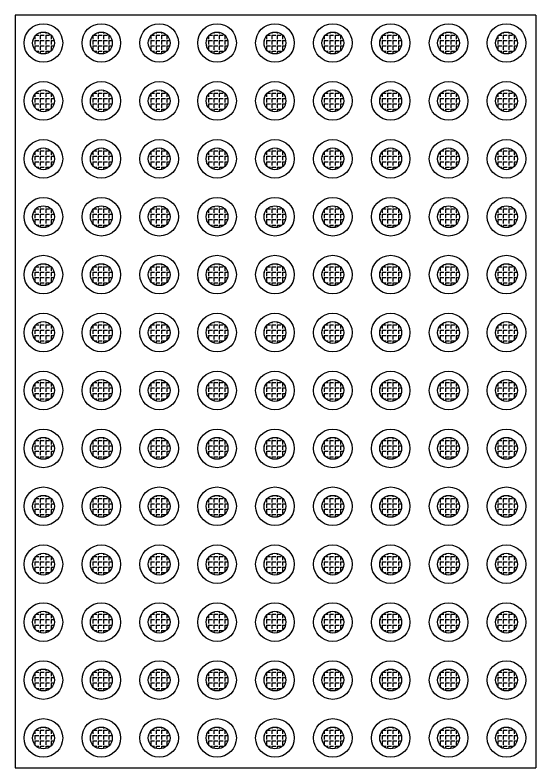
# Model space of a CAD drawing. Header units: inches. Extents: x -116118 to 73671, y 138219 to 302509.
# Drawn here: x -12430 to -11553, y 223993 to 225261 of the extents above; entities that cross this region are included whole.
import ezdxf

# ---------------------------------------------------------------- set-up
doc = ezdxf.new("R2010")
doc.units = ezdxf.units.IN
doc.header["$MEASUREMENT"] = 0
doc.linetypes.add('CONTINU', pattern=[0])
doc.layers.get('0').update_dxf_attribs({"color": 250})

# ---------------------------------------------------------------- blocks, each defined once
blk = doc.blocks.new('TABLE900x600')
h = blk.add_hatch()
h.set_pattern_fill('ANGLE', color=254, style=0)
h.set_pattern_definition([(0, (1841.5664, 298.116), (0, 6.985), [5.08, -1.905]), (90, (1841.5664, 298.116), (-6.985, 4e-16), [5.08, -1.905])])
h.paths.add_polyline_path([(1267.55, 803.7, 1), (1295.88, 803.7, 1)])
h = blk.add_hatch()
h.set_pattern_fill('ANGLE', color=254, style=0)
h.set_pattern_definition([(0, (1916.5664, 298.116), (0, 6.985), [5.08, -1.905]), (90, (1916.5664, 298.116), (-6.985, 4e-16), [5.08, -1.905])])
h.paths.add_polyline_path([(1342.55, 803.7, 1), (1370.88, 803.7, 1)])
h = blk.add_hatch()
h.set_pattern_fill('ANGLE', color=254, style=0)
h.set_pattern_definition([(0, (1991.5664, 298.116), (0, 6.985), [5.08, -1.905]), (90, (1991.5664, 298.116), (-6.985, 4e-16), [5.08, -1.905])])
h.paths.add_polyline_path([(1417.55, 803.7, 1), (1445.88, 803.7, 1)])
h = blk.add_hatch()
h.set_pattern_fill('ANGLE', color=254, style=0)
h.set_pattern_definition([(0, (2066.5664, 298.116), (0, 6.985), [5.08, -1.905]), (90, (2066.5664, 298.116), (-6.985, 4e-16), [5.08, -1.905])])
h.paths.add_polyline_path([(1492.55, 803.7, 1), (1520.88, 803.7, 1)])
h = blk.add_hatch()
h.set_pattern_fill('ANGLE', color=254, style=0)
h.set_pattern_definition([(0, (2141.5664, 298.116), (0, 6.985), [5.08, -1.905]), (90, (2141.5664, 298.116), (-6.985, 4e-16), [5.08, -1.905])])
h.paths.add_polyline_path([(1567.55, 803.7, 1), (1595.88, 803.7, 1)])
h = blk.add_hatch()
h.set_pattern_fill('ANGLE', color=254, style=0)
h.set_pattern_definition([(0, (2216.5664, 298.116), (0, 6.985), [5.08, -1.905]), (90, (2216.5664, 298.116), (-6.985, 4e-16), [5.08, -1.905])])
h.paths.add_polyline_path([(1642.55, 803.7, 1), (1670.88, 803.7, 1)])
h = blk.add_hatch()
h.set_pattern_fill('ANGLE', color=254, style=0)
h.set_pattern_definition([(0, (2291.5664, 298.116), (0, 6.985), [5.08, -1.905]), (90, (2291.5664, 298.116), (-6.985, 4e-16), [5.08, -1.905])])
h.paths.add_polyline_path([(1717.55, 803.7, 1), (1745.88, 803.7, 1)])
h = blk.add_hatch()
h.set_pattern_fill('ANGLE', color=254, style=0)
h.set_pattern_definition([(0, (2366.5664, 298.116), (0, 6.985), [5.08, -1.905]), (90, (2366.5664, 298.116), (-6.985, 4e-16), [5.08, -1.905])])
h.paths.add_polyline_path([(1792.55, 803.7, 1), (1820.88, 803.7, 1)])
h = blk.add_hatch()
h.set_pattern_fill('ANGLE', color=254, style=0)
h.set_pattern_definition([(0, (2441.5664, 298.116), (0, 6.985), [5.08, -1.905]), (90, (2441.5664, 298.116), (-6.985, 4e-16), [5.08, -1.905])])
h.paths.add_polyline_path([(1867.55, 803.7, 1), (1895.88, 803.7, 1)])
h = blk.add_hatch()
h.set_pattern_fill('ANGLE', color=254, style=0)
h.set_pattern_definition([(0, (2516.5664, 298.116), (0, 6.985), [5.08, -1.905]), (90, (2516.5664, 298.116), (-6.985, 4e-16), [5.08, -1.905])])
h.paths.add_polyline_path([(1942.55, 803.7, 1), (1970.88, 803.7, 1)])
h = blk.add_hatch()
h.set_pattern_fill('ANGLE', color=254, style=0)
h.set_pattern_definition([(0, (2591.5664, 298.116), (0, 6.985), [5.08, -1.905]), (90, (2591.5664, 298.116), (-6.985, 4e-16), [5.08, -1.905])])
h.paths.add_polyline_path([(2017.55, 803.7, 1), (2045.88, 803.7, 1)])
h = blk.add_hatch()
h.set_pattern_fill('ANGLE', color=254, style=0)
h.set_pattern_definition([(0, (2666.5664, 298.116), (0, 6.985), [5.08, -1.905]), (90, (2666.5664, 298.116), (-6.985, 4e-16), [5.08, -1.905])])
h.paths.add_polyline_path([(2092.55, 803.7, 1), (2120.88, 803.7, 1)])
h = blk.add_hatch()
h.set_pattern_fill('ANGLE', color=254, style=0)
h.set_pattern_definition([(0, (2741.5664, 298.116), (0, 6.985), [5.08, -1.905]), (90, (2741.5664, 298.116), (-6.985, 4e-16), [5.08, -1.905])])
h.paths.add_polyline_path([(2167.55, 803.7, 1), (2195.88, 803.7, 1)])
h = blk.add_hatch()
h.set_pattern_fill('ANGLE', color=254, style=0)
h.set_pattern_definition([(0, (1841.5664, 223.116), (0, 6.985), [5.08, -1.905]), (90, (1841.5664, 223.116), (-6.985, 4e-16), [5.08, -1.905])])
h.paths.add_polyline_path([(1267.55, 728.7, 1), (1295.88, 728.7, 1)])
h = blk.add_hatch()
h.set_pattern_fill('ANGLE', color=254, style=0)
h.set_pattern_definition([(0, (1916.5664, 223.116), (0, 6.985), [5.08, -1.905]), (90, (1916.5664, 223.116), (-6.985, 4e-16), [5.08, -1.905])])
h.paths.add_polyline_path([(1342.55, 728.7, 1), (1370.88, 728.7, 1)])
h = blk.add_hatch()
h.set_pattern_fill('ANGLE', color=254, style=0)
h.set_pattern_definition([(0, (1991.5664, 223.116), (0, 6.985), [5.08, -1.905]), (90, (1991.5664, 223.116), (-6.985, 4e-16), [5.08, -1.905])])
h.paths.add_polyline_path([(1417.55, 728.7, 1), (1445.88, 728.7, 1)])
h = blk.add_hatch()
h.set_pattern_fill('ANGLE', color=254, style=0)
h.set_pattern_definition([(0, (2066.5664, 223.116), (0, 6.985), [5.08, -1.905]), (90, (2066.5664, 223.116), (-6.985, 4e-16), [5.08, -1.905])])
h.paths.add_polyline_path([(1492.55, 728.7, 1), (1520.88, 728.7, 1)])
h = blk.add_hatch()
h.set_pattern_fill('ANGLE', color=254, style=0)
h.set_pattern_definition([(0, (2141.5664, 223.116), (0, 6.985), [5.08, -1.905]), (90, (2141.5664, 223.116), (-6.985, 4e-16), [5.08, -1.905])])
h.paths.add_polyline_path([(1567.55, 728.7, 1), (1595.88, 728.7, 1)])
h = blk.add_hatch()
h.set_pattern_fill('ANGLE', color=254, style=0)
h.set_pattern_definition([(0, (2216.5664, 223.116), (0, 6.985), [5.08, -1.905]), (90, (2216.5664, 223.116), (-6.985, 4e-16), [5.08, -1.905])])
h.paths.add_polyline_path([(1642.55, 728.7, 1), (1670.88, 728.7, 1)])
h = blk.add_hatch()
h.set_pattern_fill('ANGLE', color=254, style=0)
h.set_pattern_definition([(0, (2291.5664, 223.116), (0, 6.985), [5.08, -1.905]), (90, (2291.5664, 223.116), (-6.985, 4e-16), [5.08, -1.905])])
h.paths.add_polyline_path([(1717.55, 728.7, 1), (1745.88, 728.7, 1)])
h = blk.add_hatch()
h.set_pattern_fill('ANGLE', color=254, style=0)
h.set_pattern_definition([(0, (2366.5664, 223.116), (0, 6.985), [5.08, -1.905]), (90, (2366.5664, 223.116), (-6.985, 4e-16), [5.08, -1.905])])
h.paths.add_polyline_path([(1792.55, 728.7, 1), (1820.88, 728.7, 1)])
h = blk.add_hatch()
h.set_pattern_fill('ANGLE', color=254, style=0)
h.set_pattern_definition([(0, (2441.5664, 223.116), (0, 6.985), [5.08, -1.905]), (90, (2441.5664, 223.116), (-6.985, 4e-16), [5.08, -1.905])])
h.paths.add_polyline_path([(1867.55, 728.7, 1), (1895.88, 728.7, 1)])
h = blk.add_hatch()
h.set_pattern_fill('ANGLE', color=254, style=0)
h.set_pattern_definition([(0, (2516.5664, 223.116), (0, 6.985), [5.08, -1.905]), (90, (2516.5664, 223.116), (-6.985, 4e-16), [5.08, -1.905])])
h.paths.add_polyline_path([(1942.55, 728.7, 1), (1970.88, 728.7, 1)])
h = blk.add_hatch()
h.set_pattern_fill('ANGLE', color=254, style=0)
h.set_pattern_definition([(0, (2591.5664, 223.116), (0, 6.985), [5.08, -1.905]), (90, (2591.5664, 223.116), (-6.985, 4e-16), [5.08, -1.905])])
h.paths.add_polyline_path([(2017.55, 728.7, 1), (2045.88, 728.7, 1)])
h = blk.add_hatch()
h.set_pattern_fill('ANGLE', color=254, style=0)
h.set_pattern_definition([(0, (2666.5664, 223.116), (0, 6.985), [5.08, -1.905]), (90, (2666.5664, 223.116), (-6.985, 4e-16), [5.08, -1.905])])
h.paths.add_polyline_path([(2092.55, 728.7, 1), (2120.88, 728.7, 1)])
h = blk.add_hatch()
h.set_pattern_fill('ANGLE', color=254, style=0)
h.set_pattern_definition([(0, (2741.5664, 223.116), (0, 6.985), [5.08, -1.905]), (90, (2741.5664, 223.116), (-6.985, 4e-16), [5.08, -1.905])])
h.paths.add_polyline_path([(2167.55, 728.7, 1), (2195.88, 728.7, 1)])
h = blk.add_hatch()
h.set_pattern_fill('ANGLE', color=254, style=0)
h.set_pattern_definition([(0, (1841.5664, 148.116), (0, 6.985), [5.08, -1.905]), (90, (1841.5664, 148.116), (-6.985, 4e-16), [5.08, -1.905])])
h.paths.add_polyline_path([(1267.55, 653.7, 1), (1295.88, 653.7, 1)])
h = blk.add_hatch()
h.set_pattern_fill('ANGLE', color=254, style=0)
h.set_pattern_definition([(0, (1916.5664, 148.116), (0, 6.985), [5.08, -1.905]), (90, (1916.5664, 148.116), (-6.985, 4e-16), [5.08, -1.905])])
h.paths.add_polyline_path([(1342.55, 653.7, 1), (1370.88, 653.7, 1)])
h = blk.add_hatch()
h.set_pattern_fill('ANGLE', color=254, style=0)
h.set_pattern_definition([(0, (1991.5664, 148.116), (0, 6.985), [5.08, -1.905]), (90, (1991.5664, 148.116), (-6.985, 4e-16), [5.08, -1.905])])
h.paths.add_polyline_path([(1417.55, 653.7, 1), (1445.88, 653.7, 1)])
h = blk.add_hatch()
h.set_pattern_fill('ANGLE', color=254, style=0)
h.set_pattern_definition([(0, (2066.5664, 148.116), (0, 6.985), [5.08, -1.905]), (90, (2066.5664, 148.116), (-6.985, 4e-16), [5.08, -1.905])])
h.paths.add_polyline_path([(1492.55, 653.7, 1), (1520.88, 653.7, 1)])
h = blk.add_hatch()
h.set_pattern_fill('ANGLE', color=254, style=0)
h.set_pattern_definition([(0, (2141.5664, 148.116), (0, 6.985), [5.08, -1.905]), (90, (2141.5664, 148.116), (-6.985, 4e-16), [5.08, -1.905])])
h.paths.add_polyline_path([(1567.55, 653.7, 1), (1595.88, 653.7, 1)])
h = blk.add_hatch()
h.set_pattern_fill('ANGLE', color=254, style=0)
h.set_pattern_definition([(0, (2216.5664, 148.116), (0, 6.985), [5.08, -1.905]), (90, (2216.5664, 148.116), (-6.985, 4e-16), [5.08, -1.905])])
h.paths.add_polyline_path([(1642.55, 653.7, 1), (1670.88, 653.7, 1)])
h = blk.add_hatch()
h.set_pattern_fill('ANGLE', color=254, style=0)
h.set_pattern_definition([(0, (2291.5664, 148.116), (0, 6.985), [5.08, -1.905]), (90, (2291.5664, 148.116), (-6.985, 4e-16), [5.08, -1.905])])
h.paths.add_polyline_path([(1717.55, 653.7, 1), (1745.88, 653.7, 1)])
h = blk.add_hatch()
h.set_pattern_fill('ANGLE', color=254, style=0)
h.set_pattern_definition([(0, (2366.5664, 148.116), (0, 6.985), [5.08, -1.905]), (90, (2366.5664, 148.116), (-6.985, 4e-16), [5.08, -1.905])])
h.paths.add_polyline_path([(1792.55, 653.7, 1), (1820.88, 653.7, 1)])
h = blk.add_hatch()
h.set_pattern_fill('ANGLE', color=254, style=0)
h.set_pattern_definition([(0, (2441.5664, 148.116), (0, 6.985), [5.08, -1.905]), (90, (2441.5664, 148.116), (-6.985, 4e-16), [5.08, -1.905])])
h.paths.add_polyline_path([(1867.55, 653.7, 1), (1895.88, 653.7, 1)])
h = blk.add_hatch()
h.set_pattern_fill('ANGLE', color=254, style=0)
h.set_pattern_definition([(0, (2516.5664, 148.116), (0, 6.985), [5.08, -1.905]), (90, (2516.5664, 148.116), (-6.985, 4e-16), [5.08, -1.905])])
h.paths.add_polyline_path([(1942.55, 653.7, 1), (1970.88, 653.7, 1)])
h = blk.add_hatch()
h.set_pattern_fill('ANGLE', color=254, style=0)
h.set_pattern_definition([(0, (2591.5664, 148.116), (0, 6.985), [5.08, -1.905]), (90, (2591.5664, 148.116), (-6.985, 4e-16), [5.08, -1.905])])
h.paths.add_polyline_path([(2017.55, 653.7, 1), (2045.88, 653.7, 1)])
h = blk.add_hatch()
h.set_pattern_fill('ANGLE', color=254, style=0)
h.set_pattern_definition([(0, (2666.5664, 148.116), (0, 6.985), [5.08, -1.905]), (90, (2666.5664, 148.116), (-6.985, 4e-16), [5.08, -1.905])])
h.paths.add_polyline_path([(2092.55, 653.7, 1), (2120.88, 653.7, 1)])
h = blk.add_hatch()
h.set_pattern_fill('ANGLE', color=254, style=0)
h.set_pattern_definition([(0, (2741.5664, 148.116), (0, 6.985), [5.08, -1.905]), (90, (2741.5664, 148.116), (-6.985, 4e-16), [5.08, -1.905])])
h.paths.add_polyline_path([(2167.55, 653.7, 1), (2195.88, 653.7, 1)])
h = blk.add_hatch()
h.set_pattern_fill('ANGLE', color=254, style=0)
h.set_pattern_definition([(0, (1841.5664, 73.116), (0, 6.985), [5.08, -1.905]), (90, (1841.5664, 73.116), (-6.985, 4e-16), [5.08, -1.905])])
h.paths.add_polyline_path([(1267.55, 578.7, 1), (1295.88, 578.7, 1)])
h = blk.add_hatch()
h.set_pattern_fill('ANGLE', color=254, style=0)
h.set_pattern_definition([(0, (1916.5664, 73.116), (0, 6.985), [5.08, -1.905]), (90, (1916.5664, 73.116), (-6.985, 4e-16), [5.08, -1.905])])
h.paths.add_polyline_path([(1342.55, 578.7, 1), (1370.88, 578.7, 1)])
h = blk.add_hatch()
h.set_pattern_fill('ANGLE', color=254, style=0)
h.set_pattern_definition([(0, (1991.5664, 73.116), (0, 6.985), [5.08, -1.905]), (90, (1991.5664, 73.116), (-6.985, 4e-16), [5.08, -1.905])])
h.paths.add_polyline_path([(1417.55, 578.7, 1), (1445.88, 578.7, 1)])
h = blk.add_hatch()
h.set_pattern_fill('ANGLE', color=254, style=0)
h.set_pattern_definition([(0, (2066.5664, 73.116), (0, 6.985), [5.08, -1.905]), (90, (2066.5664, 73.116), (-6.985, 4e-16), [5.08, -1.905])])
h.paths.add_polyline_path([(1492.55, 578.7, 1), (1520.88, 578.7, 1)])
h = blk.add_hatch()
h.set_pattern_fill('ANGLE', color=254, style=0)
h.set_pattern_definition([(0, (2141.5664, 73.116), (0, 6.985), [5.08, -1.905]), (90, (2141.5664, 73.116), (-6.985, 4e-16), [5.08, -1.905])])
h.paths.add_polyline_path([(1567.55, 578.7, 1), (1595.88, 578.7, 1)])
h = blk.add_hatch()
h.set_pattern_fill('ANGLE', color=254, style=0)
h.set_pattern_definition([(0, (2216.5664, 73.116), (0, 6.985), [5.08, -1.905]), (90, (2216.5664, 73.116), (-6.985, 4e-16), [5.08, -1.905])])
h.paths.add_polyline_path([(1642.55, 578.7, 1), (1670.88, 578.7, 1)])
h = blk.add_hatch()
h.set_pattern_fill('ANGLE', color=254, style=0)
h.set_pattern_definition([(0, (2291.5664, 73.116), (0, 6.985), [5.08, -1.905]), (90, (2291.5664, 73.116), (-6.985, 4e-16), [5.08, -1.905])])
h.paths.add_polyline_path([(1717.55, 578.7, 1), (1745.88, 578.7, 1)])
h = blk.add_hatch()
h.set_pattern_fill('ANGLE', color=254, style=0)
h.set_pattern_definition([(0, (2366.5664, 73.116), (0, 6.985), [5.08, -1.905]), (90, (2366.5664, 73.116), (-6.985, 4e-16), [5.08, -1.905])])
h.paths.add_polyline_path([(1792.55, 578.7, 1), (1820.88, 578.7, 1)])
h = blk.add_hatch()
h.set_pattern_fill('ANGLE', color=254, style=0)
h.set_pattern_definition([(0, (2441.5664, 73.116), (0, 6.985), [5.08, -1.905]), (90, (2441.5664, 73.116), (-6.985, 4e-16), [5.08, -1.905])])
h.paths.add_polyline_path([(1867.55, 578.7, 1), (1895.88, 578.7, 1)])
h = blk.add_hatch()
h.set_pattern_fill('ANGLE', color=254, style=0)
h.set_pattern_definition([(0, (2516.5664, 73.116), (0, 6.985), [5.08, -1.905]), (90, (2516.5664, 73.116), (-6.985, 4e-16), [5.08, -1.905])])
h.paths.add_polyline_path([(1942.55, 578.7, 1), (1970.88, 578.7, 1)])
h = blk.add_hatch()
h.set_pattern_fill('ANGLE', color=254, style=0)
h.set_pattern_definition([(0, (2591.5664, 73.116), (0, 6.985), [5.08, -1.905]), (90, (2591.5664, 73.116), (-6.985, 4e-16), [5.08, -1.905])])
h.paths.add_polyline_path([(2017.55, 578.7, 1), (2045.88, 578.7, 1)])
h = blk.add_hatch()
h.set_pattern_fill('ANGLE', color=254, style=0)
h.set_pattern_definition([(0, (2666.5664, 73.116), (0, 6.985), [5.08, -1.905]), (90, (2666.5664, 73.116), (-6.985, 4e-16), [5.08, -1.905])])
h.paths.add_polyline_path([(2092.55, 578.7, 1), (2120.88, 578.7, 1)])
h = blk.add_hatch()
h.set_pattern_fill('ANGLE', color=254, style=0)
h.set_pattern_definition([(0, (2741.5664, 73.116), (0, 6.985), [5.08, -1.905]), (90, (2741.5664, 73.116), (-6.985, 4e-16), [5.08, -1.905])])
h.paths.add_polyline_path([(2167.55, 578.7, 1), (2195.88, 578.7, 1)])
h = blk.add_hatch()
h.set_pattern_fill('ANGLE', color=254, style=0)
h.set_pattern_definition([(0, (1841.5664, -1.884), (0, 6.985), [5.08, -1.905]), (90, (1841.5664, -1.884), (-6.985, 4e-16), [5.08, -1.905])])
h.paths.add_polyline_path([(1267.55, 503.7, 1), (1295.88, 503.7, 1)])
h = blk.add_hatch()
h.set_pattern_fill('ANGLE', color=254, style=0)
h.set_pattern_definition([(0, (1916.5664, -1.884), (0, 6.985), [5.08, -1.905]), (90, (1916.5664, -1.884), (-6.985, 4e-16), [5.08, -1.905])])
h.paths.add_polyline_path([(1342.55, 503.7, 1), (1370.88, 503.7, 1)])
h = blk.add_hatch()
h.set_pattern_fill('ANGLE', color=254, style=0)
h.set_pattern_definition([(0, (1991.5664, -1.884), (0, 6.985), [5.08, -1.905]), (90, (1991.5664, -1.884), (-6.985, 4e-16), [5.08, -1.905])])
h.paths.add_polyline_path([(1417.55, 503.7, 1), (1445.88, 503.7, 1)])
h = blk.add_hatch()
h.set_pattern_fill('ANGLE', color=254, style=0)
h.set_pattern_definition([(0, (2066.5664, -1.884), (0, 6.985), [5.08, -1.905]), (90, (2066.5664, -1.884), (-6.985, 4e-16), [5.08, -1.905])])
h.paths.add_polyline_path([(1492.55, 503.7, 1), (1520.88, 503.7, 1)])
h = blk.add_hatch()
h.set_pattern_fill('ANGLE', color=254, style=0)
h.set_pattern_definition([(0, (2141.5664, -1.884), (0, 6.985), [5.08, -1.905]), (90, (2141.5664, -1.884), (-6.985, 4e-16), [5.08, -1.905])])
h.paths.add_polyline_path([(1567.55, 503.7, 1), (1595.88, 503.7, 1)])
h = blk.add_hatch()
h.set_pattern_fill('ANGLE', color=254, style=0)
h.set_pattern_definition([(0, (2216.5664, -1.884), (0, 6.985), [5.08, -1.905]), (90, (2216.5664, -1.884), (-6.985, 4e-16), [5.08, -1.905])])
h.paths.add_polyline_path([(1642.55, 503.7, 1), (1670.88, 503.7, 1)])
h = blk.add_hatch()
h.set_pattern_fill('ANGLE', color=254, style=0)
h.set_pattern_definition([(0, (2291.5664, -1.884), (0, 6.985), [5.08, -1.905]), (90, (2291.5664, -1.884), (-6.985, 4e-16), [5.08, -1.905])])
h.paths.add_polyline_path([(1717.55, 503.7, 1), (1745.88, 503.7, 1)])
h = blk.add_hatch()
h.set_pattern_fill('ANGLE', color=254, style=0)
h.set_pattern_definition([(0, (2366.5664, -1.884), (0, 6.985), [5.08, -1.905]), (90, (2366.5664, -1.884), (-6.985, 4e-16), [5.08, -1.905])])
h.paths.add_polyline_path([(1792.55, 503.7, 1), (1820.88, 503.7, 1)])
h = blk.add_hatch()
h.set_pattern_fill('ANGLE', color=254, style=0)
h.set_pattern_definition([(0, (2441.5664, -1.884), (0, 6.985), [5.08, -1.905]), (90, (2441.5664, -1.884), (-6.985, 4e-16), [5.08, -1.905])])
h.paths.add_polyline_path([(1867.55, 503.7, 1), (1895.88, 503.7, 1)])
h = blk.add_hatch()
h.set_pattern_fill('ANGLE', color=254, style=0)
h.set_pattern_definition([(0, (2516.5664, -1.884), (0, 6.985), [5.08, -1.905]), (90, (2516.5664, -1.884), (-6.985, 4e-16), [5.08, -1.905])])
h.paths.add_polyline_path([(1942.55, 503.7, 1), (1970.88, 503.7, 1)])
h = blk.add_hatch()
h.set_pattern_fill('ANGLE', color=254, style=0)
h.set_pattern_definition([(0, (2591.5664, -1.884), (0, 6.985), [5.08, -1.905]), (90, (2591.5664, -1.884), (-6.985, 4e-16), [5.08, -1.905])])
h.paths.add_polyline_path([(2017.55, 503.7, 1), (2045.88, 503.7, 1)])
h = blk.add_hatch()
h.set_pattern_fill('ANGLE', color=254, style=0)
h.set_pattern_definition([(0, (2666.5664, -1.884), (0, 6.985), [5.08, -1.905]), (90, (2666.5664, -1.884), (-6.985, 4e-16), [5.08, -1.905])])
h.paths.add_polyline_path([(2092.55, 503.7, 1), (2120.88, 503.7, 1)])
h = blk.add_hatch()
h.set_pattern_fill('ANGLE', color=254, style=0)
h.set_pattern_definition([(0, (2741.5664, -1.884), (0, 6.985), [5.08, -1.905]), (90, (2741.5664, -1.884), (-6.985, 4e-16), [5.08, -1.905])])
h.paths.add_polyline_path([(2167.55, 503.7, 1), (2195.88, 503.7, 1)])
h = blk.add_hatch()
h.set_pattern_fill('ANGLE', color=254, style=0)
h.set_pattern_definition([(0, (1841.5664, -76.884), (0, 6.985), [5.08, -1.905]), (90, (1841.5664, -76.884), (-6.985, 4e-16), [5.08, -1.905])])
h.paths.add_polyline_path([(1267.55, 428.7, 1), (1295.88, 428.7, 1)])
h = blk.add_hatch()
h.set_pattern_fill('ANGLE', color=254, style=0)
h.set_pattern_definition([(0, (1916.5664, -76.884), (0, 6.985), [5.08, -1.905]), (90, (1916.5664, -76.884), (-6.985, 4e-16), [5.08, -1.905])])
h.paths.add_polyline_path([(1342.55, 428.7, 1), (1370.88, 428.7, 1)])
h = blk.add_hatch()
h.set_pattern_fill('ANGLE', color=254, style=0)
h.set_pattern_definition([(0, (1991.5664, -76.884), (0, 6.985), [5.08, -1.905]), (90, (1991.5664, -76.884), (-6.985, 4e-16), [5.08, -1.905])])
h.paths.add_polyline_path([(1417.55, 428.7, 1), (1445.88, 428.7, 1)])
h = blk.add_hatch()
h.set_pattern_fill('ANGLE', color=254, style=0)
h.set_pattern_definition([(0, (2066.5664, -76.884), (0, 6.985), [5.08, -1.905]), (90, (2066.5664, -76.884), (-6.985, 4e-16), [5.08, -1.905])])
h.paths.add_polyline_path([(1492.55, 428.7, 1), (1520.88, 428.7, 1)])
h = blk.add_hatch()
h.set_pattern_fill('ANGLE', color=254, style=0)
h.set_pattern_definition([(0, (2141.5664, -76.884), (0, 6.985), [5.08, -1.905]), (90, (2141.5664, -76.884), (-6.985, 4e-16), [5.08, -1.905])])
h.paths.add_polyline_path([(1567.55, 428.7, 1), (1595.88, 428.7, 1)])
h = blk.add_hatch()
h.set_pattern_fill('ANGLE', color=254, style=0)
h.set_pattern_definition([(0, (2216.5664, -76.884), (0, 6.985), [5.08, -1.905]), (90, (2216.5664, -76.884), (-6.985, 4e-16), [5.08, -1.905])])
h.paths.add_polyline_path([(1642.55, 428.7, 1), (1670.88, 428.7, 1)])
h = blk.add_hatch()
h.set_pattern_fill('ANGLE', color=254, style=0)
h.set_pattern_definition([(0, (2291.5664, -76.884), (0, 6.985), [5.08, -1.905]), (90, (2291.5664, -76.884), (-6.985, 4e-16), [5.08, -1.905])])
h.paths.add_polyline_path([(1717.55, 428.7, 1), (1745.88, 428.7, 1)])
h = blk.add_hatch()
h.set_pattern_fill('ANGLE', color=254, style=0)
h.set_pattern_definition([(0, (2366.5664, -76.884), (0, 6.985), [5.08, -1.905]), (90, (2366.5664, -76.884), (-6.985, 4e-16), [5.08, -1.905])])
h.paths.add_polyline_path([(1792.55, 428.7, 1), (1820.88, 428.7, 1)])
h = blk.add_hatch()
h.set_pattern_fill('ANGLE', color=254, style=0)
h.set_pattern_definition([(0, (2441.5664, -76.884), (0, 6.985), [5.08, -1.905]), (90, (2441.5664, -76.884), (-6.985, 4e-16), [5.08, -1.905])])
h.paths.add_polyline_path([(1867.55, 428.7, 1), (1895.88, 428.7, 1)])
h = blk.add_hatch()
h.set_pattern_fill('ANGLE', color=254, style=0)
h.set_pattern_definition([(0, (2516.5664, -76.884), (0, 6.985), [5.08, -1.905]), (90, (2516.5664, -76.884), (-6.985, 4e-16), [5.08, -1.905])])
h.paths.add_polyline_path([(1942.55, 428.7, 1), (1970.88, 428.7, 1)])
h = blk.add_hatch()
h.set_pattern_fill('ANGLE', color=254, style=0)
h.set_pattern_definition([(0, (2591.5664, -76.884), (0, 6.985), [5.08, -1.905]), (90, (2591.5664, -76.884), (-6.985, 4e-16), [5.08, -1.905])])
h.paths.add_polyline_path([(2017.55, 428.7, 1), (2045.88, 428.7, 1)])
h = blk.add_hatch()
h.set_pattern_fill('ANGLE', color=254, style=0)
h.set_pattern_definition([(0, (2666.5664, -76.884), (0, 6.985), [5.08, -1.905]), (90, (2666.5664, -76.884), (-6.985, 4e-16), [5.08, -1.905])])
h.paths.add_polyline_path([(2092.55, 428.7, 1), (2120.88, 428.7, 1)])
h = blk.add_hatch()
h.set_pattern_fill('ANGLE', color=254, style=0)
h.set_pattern_definition([(0, (2741.5664, -76.884), (0, 6.985), [5.08, -1.905]), (90, (2741.5664, -76.884), (-6.985, 4e-16), [5.08, -1.905])])
h.paths.add_polyline_path([(2167.55, 428.7, 1), (2195.88, 428.7, 1)])
h = blk.add_hatch()
h.set_pattern_fill('ANGLE', color=254, style=0)
h.set_pattern_definition([(0, (1841.5664, -151.884), (0, 6.985), [5.08, -1.905]), (90, (1841.5664, -151.884), (-6.985, 4e-16), [5.08, -1.905])])
h.paths.add_polyline_path([(1267.55, 353.7, 1), (1295.88, 353.7, 1)])
h = blk.add_hatch()
h.set_pattern_fill('ANGLE', color=254, style=0)
h.set_pattern_definition([(0, (1916.5664, -151.884), (0, 6.985), [5.08, -1.905]), (90, (1916.5664, -151.884), (-6.985, 4e-16), [5.08, -1.905])])
h.paths.add_polyline_path([(1342.55, 353.7, 1), (1370.88, 353.7, 1)])
h = blk.add_hatch()
h.set_pattern_fill('ANGLE', color=254, style=0)
h.set_pattern_definition([(0, (1991.5664, -151.884), (0, 6.985), [5.08, -1.905]), (90, (1991.5664, -151.884), (-6.985, 4e-16), [5.08, -1.905])])
h.paths.add_polyline_path([(1417.55, 353.7, 1), (1445.88, 353.7, 1)])
h = blk.add_hatch()
h.set_pattern_fill('ANGLE', color=254, style=0)
h.set_pattern_definition([(0, (2066.5664, -151.884), (0, 6.985), [5.08, -1.905]), (90, (2066.5664, -151.884), (-6.985, 4e-16), [5.08, -1.905])])
h.paths.add_polyline_path([(1492.55, 353.7, 1), (1520.88, 353.7, 1)])
h = blk.add_hatch()
h.set_pattern_fill('ANGLE', color=254, style=0)
h.set_pattern_definition([(0, (2141.5664, -151.884), (0, 6.985), [5.08, -1.905]), (90, (2141.5664, -151.884), (-6.985, 4e-16), [5.08, -1.905])])
h.paths.add_polyline_path([(1567.55, 353.7, 1), (1595.88, 353.7, 1)])
h = blk.add_hatch()
h.set_pattern_fill('ANGLE', color=254, style=0)
h.set_pattern_definition([(0, (2216.5664, -151.884), (0, 6.985), [5.08, -1.905]), (90, (2216.5664, -151.884), (-6.985, 4e-16), [5.08, -1.905])])
h.paths.add_polyline_path([(1642.55, 353.7, 1), (1670.88, 353.7, 1)])
h = blk.add_hatch()
h.set_pattern_fill('ANGLE', color=254, style=0)
h.set_pattern_definition([(0, (2291.5664, -151.884), (0, 6.985), [5.08, -1.905]), (90, (2291.5664, -151.884), (-6.985, 4e-16), [5.08, -1.905])])
h.paths.add_polyline_path([(1717.55, 353.7, 1), (1745.88, 353.7, 1)])
h = blk.add_hatch()
h.set_pattern_fill('ANGLE', color=254, style=0)
h.set_pattern_definition([(0, (2366.5664, -151.884), (0, 6.985), [5.08, -1.905]), (90, (2366.5664, -151.884), (-6.985, 4e-16), [5.08, -1.905])])
h.paths.add_polyline_path([(1792.55, 353.7, 1), (1820.88, 353.7, 1)])
h = blk.add_hatch()
h.set_pattern_fill('ANGLE', color=254, style=0)
h.set_pattern_definition([(0, (2441.5664, -151.884), (0, 6.985), [5.08, -1.905]), (90, (2441.5664, -151.884), (-6.985, 4e-16), [5.08, -1.905])])
h.paths.add_polyline_path([(1867.55, 353.7, 1), (1895.88, 353.7, 1)])
h = blk.add_hatch()
h.set_pattern_fill('ANGLE', color=254, style=0)
h.set_pattern_definition([(0, (2516.5664, -151.884), (0, 6.985), [5.08, -1.905]), (90, (2516.5664, -151.884), (-6.985, 4e-16), [5.08, -1.905])])
h.paths.add_polyline_path([(1942.55, 353.7, 1), (1970.88, 353.7, 1)])
h = blk.add_hatch()
h.set_pattern_fill('ANGLE', color=254, style=0)
h.set_pattern_definition([(0, (2591.5664, -151.884), (0, 6.985), [5.08, -1.905]), (90, (2591.5664, -151.884), (-6.985, 4e-16), [5.08, -1.905])])
h.paths.add_polyline_path([(2017.55, 353.7, 1), (2045.88, 353.7, 1)])
h = blk.add_hatch()
h.set_pattern_fill('ANGLE', color=254, style=0)
h.set_pattern_definition([(0, (2666.5664, -151.884), (0, 6.985), [5.08, -1.905]), (90, (2666.5664, -151.884), (-6.985, 4e-16), [5.08, -1.905])])
h.paths.add_polyline_path([(2092.55, 353.7, 1), (2120.88, 353.7, 1)])
h = blk.add_hatch()
h.set_pattern_fill('ANGLE', color=254, style=0)
h.set_pattern_definition([(0, (2741.5664, -151.884), (0, 6.985), [5.08, -1.905]), (90, (2741.5664, -151.884), (-6.985, 4e-16), [5.08, -1.905])])
h.paths.add_polyline_path([(2167.55, 353.7, 1), (2195.88, 353.7, 1)])
h = blk.add_hatch()
h.set_pattern_fill('ANGLE', color=254, style=0)
h.set_pattern_definition([(0, (1841.5664, -226.884), (0, 6.985), [5.08, -1.905]), (90, (1841.5664, -226.884), (-6.985, 4e-16), [5.08, -1.905])])
h.paths.add_polyline_path([(1267.55, 278.7, 1), (1295.88, 278.7, 1)])
h = blk.add_hatch()
h.set_pattern_fill('ANGLE', color=254, style=0)
h.set_pattern_definition([(0, (1916.5664, -226.884), (0, 6.985), [5.08, -1.905]), (90, (1916.5664, -226.884), (-6.985, 4e-16), [5.08, -1.905])])
h.paths.add_polyline_path([(1342.55, 278.7, 1), (1370.88, 278.7, 1)])
h = blk.add_hatch()
h.set_pattern_fill('ANGLE', color=254, style=0)
h.set_pattern_definition([(0, (1991.5664, -226.884), (0, 6.985), [5.08, -1.905]), (90, (1991.5664, -226.884), (-6.985, 4e-16), [5.08, -1.905])])
h.paths.add_polyline_path([(1417.55, 278.7, 1), (1445.88, 278.7, 1)])
h = blk.add_hatch()
h.set_pattern_fill('ANGLE', color=254, style=0)
h.set_pattern_definition([(0, (2066.5664, -226.884), (0, 6.985), [5.08, -1.905]), (90, (2066.5664, -226.884), (-6.985, 4e-16), [5.08, -1.905])])
h.paths.add_polyline_path([(1492.55, 278.7, 1), (1520.88, 278.7, 1)])
h = blk.add_hatch()
h.set_pattern_fill('ANGLE', color=254, style=0)
h.set_pattern_definition([(0, (2141.5664, -226.884), (0, 6.985), [5.08, -1.905]), (90, (2141.5664, -226.884), (-6.985, 4e-16), [5.08, -1.905])])
h.paths.add_polyline_path([(1567.55, 278.7, 1), (1595.88, 278.7, 1)])
h = blk.add_hatch()
h.set_pattern_fill('ANGLE', color=254, style=0)
h.set_pattern_definition([(0, (2216.5664, -226.884), (0, 6.985), [5.08, -1.905]), (90, (2216.5664, -226.884), (-6.985, 4e-16), [5.08, -1.905])])
h.paths.add_polyline_path([(1642.55, 278.7, 1), (1670.88, 278.7, 1)])
h = blk.add_hatch()
h.set_pattern_fill('ANGLE', color=254, style=0)
h.set_pattern_definition([(0, (2291.5664, -226.884), (0, 6.985), [5.08, -1.905]), (90, (2291.5664, -226.884), (-6.985, 4e-16), [5.08, -1.905])])
h.paths.add_polyline_path([(1717.55, 278.7, 1), (1745.88, 278.7, 1)])
h = blk.add_hatch()
h.set_pattern_fill('ANGLE', color=254, style=0)
h.set_pattern_definition([(0, (2366.5664, -226.884), (0, 6.985), [5.08, -1.905]), (90, (2366.5664, -226.884), (-6.985, 4e-16), [5.08, -1.905])])
h.paths.add_polyline_path([(1792.55, 278.7, 1), (1820.88, 278.7, 1)])
h = blk.add_hatch()
h.set_pattern_fill('ANGLE', color=254, style=0)
h.set_pattern_definition([(0, (2441.5664, -226.884), (0, 6.985), [5.08, -1.905]), (90, (2441.5664, -226.884), (-6.985, 4e-16), [5.08, -1.905])])
h.paths.add_polyline_path([(1867.55, 278.7, 1), (1895.88, 278.7, 1)])
h = blk.add_hatch()
h.set_pattern_fill('ANGLE', color=254, style=0)
h.set_pattern_definition([(0, (2516.5664, -226.884), (0, 6.985), [5.08, -1.905]), (90, (2516.5664, -226.884), (-6.985, 4e-16), [5.08, -1.905])])
h.paths.add_polyline_path([(1942.55, 278.7, 1), (1970.88, 278.7, 1)])
h = blk.add_hatch()
h.set_pattern_fill('ANGLE', color=254, style=0)
h.set_pattern_definition([(0, (2591.5664, -226.884), (0, 6.985), [5.08, -1.905]), (90, (2591.5664, -226.884), (-6.985, 4e-16), [5.08, -1.905])])
h.paths.add_polyline_path([(2017.55, 278.7, 1), (2045.88, 278.7, 1)])
h = blk.add_hatch()
h.set_pattern_fill('ANGLE', color=254, style=0)
h.set_pattern_definition([(0, (2666.5664, -226.884), (0, 6.985), [5.08, -1.905]), (90, (2666.5664, -226.884), (-6.985, 4e-16), [5.08, -1.905])])
h.paths.add_polyline_path([(2092.55, 278.7, 1), (2120.88, 278.7, 1)])
h = blk.add_hatch()
h.set_pattern_fill('ANGLE', color=254, style=0)
h.set_pattern_definition([(0, (2741.5664, -226.884), (0, 6.985), [5.08, -1.905]), (90, (2741.5664, -226.884), (-6.985, 4e-16), [5.08, -1.905])])
h.paths.add_polyline_path([(2167.55, 278.7, 1), (2195.88, 278.7, 1)])
h = blk.add_hatch()
h.set_pattern_fill('ANGLE', color=254, style=0)
h.set_pattern_definition([(0, (1841.5664, -301.884), (0, 6.985), [5.08, -1.905]), (90, (1841.5664, -301.884), (-6.985, 4e-16), [5.08, -1.905])])
h.paths.add_polyline_path([(1267.55, 203.7, 1), (1295.88, 203.7, 1)])
h = blk.add_hatch()
h.set_pattern_fill('ANGLE', color=254, style=0)
h.set_pattern_definition([(0, (1916.5664, -301.884), (0, 6.985), [5.08, -1.905]), (90, (1916.5664, -301.884), (-6.985, 4e-16), [5.08, -1.905])])
h.paths.add_polyline_path([(1342.55, 203.7, 1), (1370.88, 203.7, 1)])
h = blk.add_hatch()
h.set_pattern_fill('ANGLE', color=254, style=0)
h.set_pattern_definition([(0, (1991.5664, -301.884), (0, 6.985), [5.08, -1.905]), (90, (1991.5664, -301.884), (-6.985, 4e-16), [5.08, -1.905])])
h.paths.add_polyline_path([(1417.55, 203.7, 1), (1445.88, 203.7, 1)])
h = blk.add_hatch()
h.set_pattern_fill('ANGLE', color=254, style=0)
h.set_pattern_definition([(0, (2066.5664, -301.884), (0, 6.985), [5.08, -1.905]), (90, (2066.5664, -301.884), (-6.985, 4e-16), [5.08, -1.905])])
h.paths.add_polyline_path([(1492.55, 203.7, 1), (1520.88, 203.7, 1)])
h = blk.add_hatch()
h.set_pattern_fill('ANGLE', color=254, style=0)
h.set_pattern_definition([(0, (2141.5664, -301.884), (0, 6.985), [5.08, -1.905]), (90, (2141.5664, -301.884), (-6.985, 4e-16), [5.08, -1.905])])
h.paths.add_polyline_path([(1567.55, 203.7, 1), (1595.88, 203.7, 1)])
h = blk.add_hatch()
h.set_pattern_fill('ANGLE', color=254, style=0)
h.set_pattern_definition([(0, (2216.5664, -301.884), (0, 6.985), [5.08, -1.905]), (90, (2216.5664, -301.884), (-6.985, 4e-16), [5.08, -1.905])])
h.paths.add_polyline_path([(1642.55, 203.7, 1), (1670.88, 203.7, 1)])
h = blk.add_hatch()
h.set_pattern_fill('ANGLE', color=254, style=0)
h.set_pattern_definition([(0, (2291.5664, -301.884), (0, 6.985), [5.08, -1.905]), (90, (2291.5664, -301.884), (-6.985, 4e-16), [5.08, -1.905])])
h.paths.add_polyline_path([(1717.55, 203.7, 1), (1745.88, 203.7, 1)])
h = blk.add_hatch()
h.set_pattern_fill('ANGLE', color=254, style=0)
h.set_pattern_definition([(0, (2366.5664, -301.884), (0, 6.985), [5.08, -1.905]), (90, (2366.5664, -301.884), (-6.985, 4e-16), [5.08, -1.905])])
h.paths.add_polyline_path([(1792.55, 203.7, 1), (1820.88, 203.7, 1)])
h = blk.add_hatch()
h.set_pattern_fill('ANGLE', color=254, style=0)
h.set_pattern_definition([(0, (2441.5664, -301.884), (0, 6.985), [5.08, -1.905]), (90, (2441.5664, -301.884), (-6.985, 4e-16), [5.08, -1.905])])
h.paths.add_polyline_path([(1867.55, 203.7, 1), (1895.88, 203.7, 1)])
h = blk.add_hatch()
h.set_pattern_fill('ANGLE', color=254, style=0)
h.set_pattern_definition([(0, (2516.5664, -301.884), (0, 6.985), [5.08, -1.905]), (90, (2516.5664, -301.884), (-6.985, 4e-16), [5.08, -1.905])])
h.paths.add_polyline_path([(1942.55, 203.7, 1), (1970.88, 203.7, 1)])
h = blk.add_hatch()
h.set_pattern_fill('ANGLE', color=254, style=0)
h.set_pattern_definition([(0, (2591.5664, -301.884), (0, 6.985), [5.08, -1.905]), (90, (2591.5664, -301.884), (-6.985, 4e-16), [5.08, -1.905])])
h.paths.add_polyline_path([(2017.55, 203.7, 1), (2045.88, 203.7, 1)])
h = blk.add_hatch()
h.set_pattern_fill('ANGLE', color=254, style=0)
h.set_pattern_definition([(0, (2666.5664, -301.884), (0, 6.985), [5.08, -1.905]), (90, (2666.5664, -301.884), (-6.985, 4e-16), [5.08, -1.905])])
h.paths.add_polyline_path([(2092.55, 203.7, 1), (2120.88, 203.7, 1)])
h = blk.add_hatch()
h.set_pattern_fill('ANGLE', color=254, style=0)
h.set_pattern_definition([(0, (2741.5664, -301.884), (0, 6.985), [5.08, -1.905]), (90, (2741.5664, -301.884), (-6.985, 4e-16), [5.08, -1.905])])
h.paths.add_polyline_path([(2167.55, 203.7, 1), (2195.88, 203.7, 1)])
at = {"color": 254}
for p, q in [((1245.56, 841.93), (2220.56, 841.93)), ((1245.56, 841.93), (1245.56, 166.93)), ((2220.56, 166.93), (2220.56, 841.93)), ((1245.56, 166.93), (2220.56, 166.93))]:
    blk.add_line(p, q, dxfattribs=at)
for centre, radius in [((1281.72, 803.7), 25), ((1356.72, 803.7), 25), ((1431.72, 803.7), 25), ((1506.72, 803.7), 25), ((1581.72, 803.7), 25), ((1656.72, 803.7), 25), ((1731.72, 803.7), 25), ((1806.72, 803.7), 25), ((1881.72, 803.7), 25), ((1956.72, 803.7), 25), ((2031.72, 803.7), 25), ((2106.72, 803.7), 25), ((2181.72, 803.7), 25), ((1281.72, 803.7), 14.16), ((1356.72, 803.7), 14.16), ((1431.72, 803.7), 14.16), ((1506.72, 803.7), 14.16), ((1581.72, 803.7), 14.16), ((1656.72, 803.7), 14.16), ((1731.72, 803.7), 14.16), ((1806.72, 803.7), 14.16), ((1881.72, 803.7), 14.16), ((1956.72, 803.7), 14.16), ((2031.72, 803.7), 14.16), ((2106.72, 803.7), 14.16), ((2181.72, 803.7), 14.16), ((1281.72, 728.7), 25), ((1356.72, 728.7), 25), ((1431.72, 728.7), 25), ((1506.72, 728.7), 25), ((1581.72, 728.7), 25), ((1656.72, 728.7), 25), ((1731.72, 728.7), 25), ((1806.72, 728.7), 25), ((1881.72, 728.7), 25), ((1956.72, 728.7), 25), ((2031.72, 728.7), 25), ((2106.72, 728.7), 25), ((2181.72, 728.7), 25), ((1281.72, 728.7), 14.16), ((1356.72, 728.7), 14.16), ((1431.72, 728.7), 14.16), ((1506.72, 728.7), 14.16), ((1581.72, 728.7), 14.16), ((1656.72, 728.7), 14.16), ((1731.72, 728.7), 14.16), ((1806.72, 728.7), 14.16), ((1881.72, 728.7), 14.16), ((1956.72, 728.7), 14.16), ((2031.72, 728.7), 14.16), ((2106.72, 728.7), 14.16), ((2181.72, 728.7), 14.16), ((1281.72, 653.7), 25), ((1356.72, 653.7), 25), ((1431.72, 653.7), 25), ((1506.72, 653.7), 25), ((1581.72, 653.7), 25), ((1656.72, 653.7), 25), ((1731.72, 653.7), 25), ((1806.72, 653.7), 25), ((1881.72, 653.7), 25), ((1956.72, 653.7), 25), ((2031.72, 653.7), 25), ((2106.72, 653.7), 25), ((2181.72, 653.7), 25), ((1281.72, 653.7), 14.16), ((1356.72, 653.7), 14.16), ((1431.72, 653.7), 14.16), ((1506.72, 653.7), 14.16), ((1581.72, 653.7), 14.16), ((1656.72, 653.7), 14.16), ((1731.72, 653.7), 14.16), ((1806.72, 653.7), 14.16), ((1881.72, 653.7), 14.16), ((1956.72, 653.7), 14.16), ((2031.72, 653.7), 14.16), ((2106.72, 653.7), 14.16), ((2181.72, 653.7), 14.16), ((1281.72, 578.7), 25), ((1356.72, 578.7), 25), ((1431.72, 578.7), 25), ((1506.72, 578.7), 25), ((1581.72, 578.7), 25), ((1656.72, 578.7), 25), ((1731.72, 578.7), 25), ((1806.72, 578.7), 25), ((1881.72, 578.7), 25), ((1956.72, 578.7), 25), ((2031.72, 578.7), 25), ((2106.72, 578.7), 25), ((2181.72, 578.7), 25), ((1281.72, 578.7), 14.16), ((1356.72, 578.7), 14.16), ((1431.72, 578.7), 14.16), ((1506.72, 578.7), 14.16), ((1581.72, 578.7), 14.16), ((1656.72, 578.7), 14.16), ((1731.72, 578.7), 14.16), ((1806.72, 578.7), 14.16), ((1881.72, 578.7), 14.16), ((1956.72, 578.7), 14.16), ((2031.72, 578.7), 14.16), ((2106.72, 578.7), 14.16), ((2181.72, 578.7), 14.16), ((1281.72, 503.7), 25), ((1356.72, 503.7), 25), ((1431.72, 503.7), 25), ((1506.72, 503.7), 25), ((1581.72, 503.7), 25), ((1656.72, 503.7), 25), ((1731.72, 503.7), 25), ((1806.72, 503.7), 25), ((1881.72, 503.7), 25), ((1956.72, 503.7), 25), ((2031.72, 503.7), 25), ((2106.72, 503.7), 25), ((2181.72, 503.7), 25), ((1281.72, 503.7), 14.16), ((1356.72, 503.7), 14.16), ((1431.72, 503.7), 14.16), ((1506.72, 503.7), 14.16), ((1581.72, 503.7), 14.16), ((1656.72, 503.7), 14.16), ((1731.72, 503.7), 14.16), ((1806.72, 503.7), 14.16), ((1881.72, 503.7), 14.16), ((1956.72, 503.7), 14.16), ((2031.72, 503.7), 14.16), ((2106.72, 503.7), 14.16), ((2181.72, 503.7), 14.16), ((1281.72, 428.7), 25), ((1356.72, 428.7), 25), ((1431.72, 428.7), 25), ((1506.72, 428.7), 25), ((1581.72, 428.7), 25), ((1656.72, 428.7), 25), ((1731.72, 428.7), 25), ((1806.72, 428.7), 25), ((1881.72, 428.7), 25), ((1956.72, 428.7), 25), ((2031.72, 428.7), 25), ((2106.72, 428.7), 25), ((2181.72, 428.7), 25), ((1281.72, 428.7), 14.16), ((1356.72, 428.7), 14.16), ((1431.72, 428.7), 14.16), ((1506.72, 428.7), 14.16), ((1581.72, 428.7), 14.16), ((1656.72, 428.7), 14.16), ((1731.72, 428.7), 14.16), ((1806.72, 428.7), 14.16), ((1881.72, 428.7), 14.16), ((1956.72, 428.7), 14.16), ((2031.72, 428.7), 14.16), ((2106.72, 428.7), 14.16), ((2181.72, 428.7), 14.16), ((1281.72, 353.7), 25), ((1356.72, 353.7), 25), ((1431.72, 353.7), 25), ((1506.72, 353.7), 25), ((1581.72, 353.7), 25), ((1656.72, 353.7), 25), ((1731.72, 353.7), 25), ((1806.72, 353.7), 25), ((1881.72, 353.7), 25), ((1956.72, 353.7), 25), ((2031.72, 353.7), 25), ((2106.72, 353.7), 25), ((2181.72, 353.7), 25), ((1281.72, 353.7), 14.16), ((1356.72, 353.7), 14.16), ((1431.72, 353.7), 14.16), ((1506.72, 353.7), 14.16), ((1581.72, 353.7), 14.16), ((1656.72, 353.7), 14.16), ((1731.72, 353.7), 14.16), ((1806.72, 353.7), 14.16), ((1881.72, 353.7), 14.16), ((1956.72, 353.7), 14.16), ((2031.72, 353.7), 14.16), ((2106.72, 353.7), 14.16), ((2181.72, 353.7), 14.16), ((1281.72, 278.7), 25), ((1356.72, 278.7), 25), ((1431.72, 278.7), 25), ((1506.72, 278.7), 25), ((1581.72, 278.7), 25), ((1656.72, 278.7), 25), ((1731.72, 278.7), 25), ((1806.72, 278.7), 25), ((1881.72, 278.7), 25), ((1956.72, 278.7), 25), ((2031.72, 278.7), 25), ((2106.72, 278.7), 25), ((2181.72, 278.7), 25), ((1281.72, 278.7), 14.16), ((1356.72, 278.7), 14.16), ((1431.72, 278.7), 14.16), ((1506.72, 278.7), 14.16), ((1581.72, 278.7), 14.16), ((1656.72, 278.7), 14.16), ((1731.72, 278.7), 14.16), ((1806.72, 278.7), 14.16), ((1881.72, 278.7), 14.16), ((1956.72, 278.7), 14.16), ((2031.72, 278.7), 14.16), ((2106.72, 278.7), 14.16), ((2181.72, 278.7), 14.16), ((1281.72, 203.7), 25), ((1356.72, 203.7), 25), ((1431.72, 203.7), 25), ((1506.72, 203.7), 25), ((1581.72, 203.7), 25), ((1656.72, 203.7), 25), ((1731.72, 203.7), 25), ((1806.72, 203.7), 25), ((1881.72, 203.7), 25), ((1956.72, 203.7), 25), ((2031.72, 203.7), 25), ((2106.72, 203.7), 25), ((2181.72, 203.7), 25), ((1281.72, 203.7), 14.16), ((1356.72, 203.7), 14.16), ((1431.72, 203.7), 14.16), ((1506.72, 203.7), 14.16), ((1581.72, 203.7), 14.16), ((1656.72, 203.7), 14.16), ((1731.72, 203.7), 14.16), ((1806.72, 203.7), 14.16), ((1881.72, 203.7), 14.16), ((1956.72, 203.7), 14.16), ((2031.72, 203.7), 14.16), ((2106.72, 203.7), 14.16), ((2181.72, 203.7), 14.16)]:
    blk.add_circle(centre, radius, dxfattribs=at)
blk = doc.blocks.new('SETUP')
at = {"color": 124, "linetype": 'CONTINU', "lineweight": 15, "ltscale": 3, "true_color": 0x019972, "rotation": 90}
blk.add_blockref('TABLE900x600', (12405.1, -3575.5), dxfattribs=at)

msp = doc.modelspace()

# ---------------------------------------------------------------- block references
at = {"xscale": 1.3, "yscale": 1.3, "zscale": 1.3, "rotation": 180}
msp.add_blockref('SETUP', (3479.3, 222231.7), dxfattribs=at)

doc.saveas('drawing.dxf')
